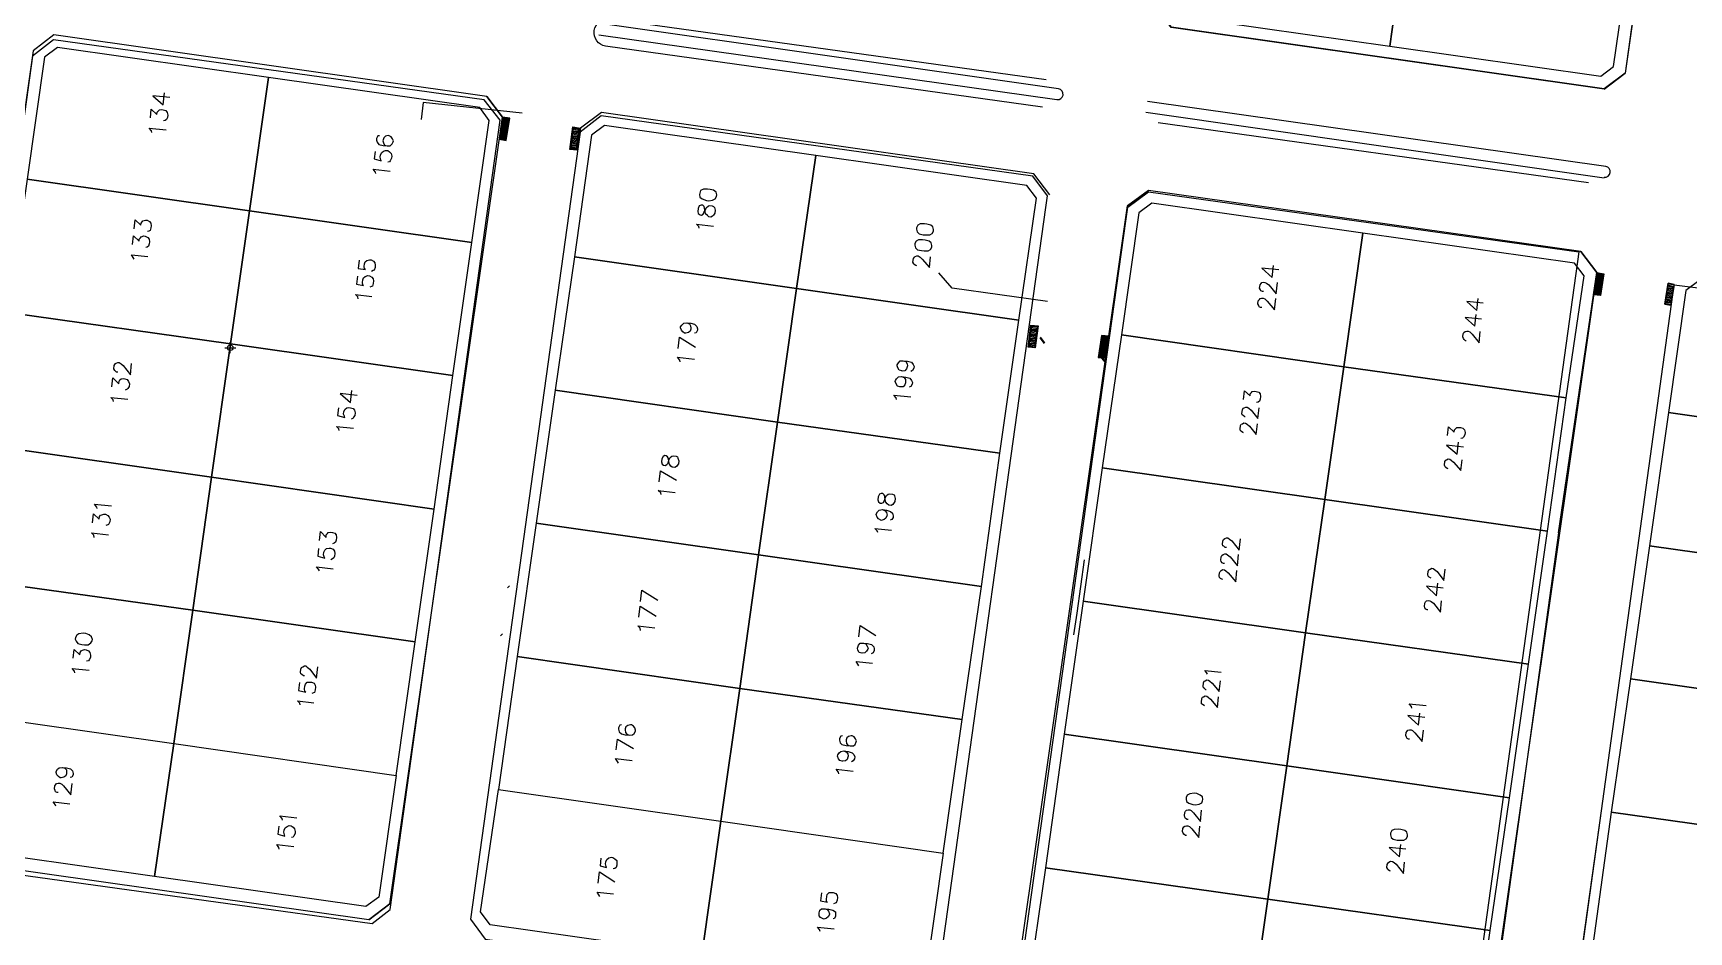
# Model space of a CAD drawing. Header units: metres. Extents: x 678 to 2349, y 417 to 1219.
# Drawn here: x 2003.9 to 2151.3, y 955.8 to 1035.8 of the extents above; entities that cross this region are included whole.
import ezdxf

# ---------------------------------------------------------------- set-up
doc = ezdxf.new("R2010")
doc.units = ezdxf.units.M
for name, color, linetype in [('BORDILLO', 1, 'Continuous'), ('puntos nov 7', 50, 'Continuous'), ('V-NODE', 1, 'Continuous')]:
    doc.layers.add(name, color=color, linetype=linetype)
doc.layers.add('PDF2_area escolar', color=7, linetype='Continuous', true_color=0x989898)
doc.layers.add('PDF_Geometry', color=7, linetype='Continuous', true_color=0x797979)

# ---------------------------------------------------------------- blocks, each defined once
blk = doc.blocks.new('*U270')
at = {"color": 0, "linetype": 'ByBlock', "lineweight": -2, "transparency": 16777216}
for p, q in [((-1, 0), (1, 0)), ((0, -1), (0, 1))]:
    blk.add_line(p, q, dxfattribs=at)
blk.add_circle((0, 0), 0.5, dxfattribs=at)
blk = doc.blocks.new('*U273', base_point=(882.736, 1016.336, 999.038))
at = {"layer": 'V-NODE', "color": 50, "lineweight": -2, "xscale": 0.5, "yscale": 0.5, "zscale": 0.5}
blk.add_blockref('*U270', (882.736, 1016.336, 999.038), dxfattribs=at)
blk = doc.blocks.new('base')
at = {"layer": 'PDF_Geometry', "lineweight": 25, "extrusion": (-0.000787417, 0.063364, 0.99799), "elevation": 0.03}
for points in [[(-314.36, -197.29), (-299.6, -195.68), (-292.74, -194.19), (-282.66, -192.11), (-274.48, -190.36), (-258.04, -185.15), (-248.03, -180.61), (-240.54, -177.71), (-228.64, -174.04), (-222.73, -172.71), (-217.38, -171.04), (-209.93, -169.25), (-202.16, -164.76), (-196.2, -160.28), (-195.07, -159.82), (-178.09, -157.46), (-154.3, -156.61), (-136.67, -154.61), (-124.44, -153.16), (-118.07, -151.47), (-100.79, -146.65), (-80.95, -140.97), (-73.38, -139.33), (-61.69, -135.82), (-40.5, -131.6), (-37.73, -130.87), (-17.66, -129.44), (1.31, -127.46), (21.09, -124.93), (41.01, -122.83), (47.38, -123.46), (63.59, -123.19), (81.4, -124.31), (85.64, -96.07), (88.7, -66.39), (92.81, -40.78), (97.16, -22.39), (100.6, -1.56), (102.48, 8.32), (109.69, 37.36), (117.53, 76.62), (126.22, 115.64), (131.51, 149.59), (134.68, 173.97), (136.92, 195.59), (139.96, 229.68), (141.56, 250.68), (142.61, 271.37), (143.25, 283.21), (147.07, 312.94), (152.58, 355.63), (153.55, 396.04), (150.87, 418.02), (151.78, 438.64), (150.96, 458.03), (151.78, 438.64), (150.87, 418.02), (153.55, 396.04), (152.58, 355.63), (147.07, 312.94), (143.25, 283.21), (142.61, 271.37), (141.56, 250.68), (139.96, 229.68), (136.92, 195.59), (134.68, 173.97), (131.51, 149.59), (126.22, 115.64), (117.53, 76.62), (109.69, 37.36), (102.48, 8.32), (100.6, -1.56), (97.16, -22.39), (92.81, -40.78), (88.7, -66.39), (85.64, -96.07), (81.4, -124.31), (63.59, -123.19), (47.38, -123.46), (41.01, -122.83), (21.09, -124.93), (1.31, -127.46), (-17.66, -129.44), (-37.73, -130.87), (-40.5, -131.6), (-61.69, -135.82), (-73.38, -139.33), (-80.95, -140.97), (-100.79, -146.65), (-118.07, -151.47), (-124.44, -153.16), (-136.67, -154.61), (-154.3, -156.61), (-178.09, -157.46), (-195.07, -159.82), (-196.2, -160.28), (-202.16, -164.76), (-209.93, -169.25), (-217.38, -171.04), (-222.73, -172.71), (-228.64, -174.04), (-240.54, -177.71), (-248.03, -180.61), (-258.04, -185.15), (-274.48, -190.36), (-282.66, -192.11), (-292.74, -194.19), (-299.6, -195.68), (-314.36, -197.29), (-312.18, -178.45), (-309.15, -157.9), (-306.88, -132.9), (-305.82, -118), (-298.64, -78.8), (-291.06, -45.08), (-282.25, -15.12), (-275.64, 10.47), (-270.32, 33.9), (-263.82, 63.16), (-258.15, 86.41), (-284.42, 123.89)], [(-11.71, 51.2), (-13.59, 49.8), (-24.49, -20.25), (-23.1, -22.13), (15.37, -28.11), (17.21, -26.71), (28.1, 43.34), (26.71, 45.23)], [(15.37, -28.11), (17.21, -26.71)], [(-122.58, -21.55), (-124.47, -22.95)], [(5.11, -22.38), (6.62, -22.56), (5.7, -21.75), (5.57, -22.8)], [(-23.1, -22.13), (-24.49, -20.25), (-24.16, -18.29), (-24.8, -18.17), (-25.13, -20.17), (-24.49, -20.25)], [(6.86, -20.6), (6.77, -21.37), (6.27, -20.89), (6.25, -21.08), (6.14, -21.2), (6.03, -21.28), (5.85, -21.31), (5.71, -21.29), (5.49, -21.22), (5.37, -21.06), (5.3, -20.82), (5.33, -20.6), (5.44, -20.42), (5.55, -20.34), (5.69, -20.31)], [(-26.25, -20.59), (-17.43, -21.66), (-17.25, -20.15)], [(-73.11, -12.72), (-71.71, -14.61), (-33.3, -20.58), (-31.41, -19.18), (-31.08, -17.23), (-30.44, -17.31), (-30.73, -19.31), (-31.41, -19.18)], [(-81.77, -19.98), (-122.47, -13.64)], [(6.74, -19.28), (6.77, -19.42), (6.97, -19.68), (5.46, -19.5)], [(-24.53, -20.2), (-24.21, -18.34), (-24.76, -18.22), (-25.08, -20.13), (-24.45, -19.88)], [(-24.3, -18.7), (-24.89, -18.95)], [(-24.32, -18.79), (-24.9, -19.04)], [(-24.32, -18.83), (-24.91, -19.09)], [(-24.33, -18.92), (-24.92, -19.18)], [(-24.35, -19.06), (-24.94, -19.31)], [(-24.34, -19.02), (-24.92, -19.22)], [(-24.36, -19.15), (-24.95, -19.41)], [(-24.38, -19.29), (-24.96, -19.54)], [(-24.36, -19.2), (-24.95, -19.45)], [(-24.39, -19.38), (-24.97, -19.63)], [(-24.39, -19.43), (-24.98, -19.68)], [(-24.4, -19.52), (-24.99, -19.77)], [(-24.42, -19.66), (-25.05, -19.9)], [(-24.41, -19.61), (-25.04, -19.81)], [(-24.43, -19.75), (-25.06, -19.99)], [(-24.44, -19.79), (-25.07, -20.04)], [(-24.46, -19.98), (-24.94, -20.15)], [(-24.51, -20.02), (-24.81, -20.17)], [(-24.53, -20.15), (-24.58, -20.19)], [(-24.52, -20.11), (-24.71, -20.18)], [(-31.31, -19.15), (-31.04, -17.28), (-30.49, -17.35), (-30.77, -19.22)], [(-31.27, -18.78), (-30.72, -18.85)], [(-31.28, -18.87), (-30.73, -18.94)], [(-31.29, -18.97), (-30.75, -19.08)], [(-31.3, -19.06), (-30.76, -19.17)], [(-13.51, -18.74), (-13.36, -18.72), (-13.24, -18.5), (-13.23, -18.36), (-13.3, -18.17), (-13.46, -17.96), (-13.82, -17.87), (-14.18, -17.83), (-14.46, -17.84), (-14.62, -18.01), (-14.74, -18.18), (-14.75, -18.27), (-14.68, -18.46), (-14.56, -18.62), (-14.39, -18.73), (-14.29, -18.74), (-14.05, -18.68), (-13.9, -18.56), (-13.83, -18.38), (-13.82, -18.29), (-13.85, -18.1), (-13.96, -17.9), (-14.18, -17.83)], [(-24.21, -18.34), (-24.85, -18.58)], [(-24.23, -18.47), (-24.86, -18.72)], [(-24.23, -18.43), (-24.86, -18.67)], [(-24.24, -18.56), (-24.87, -18.81)], [(-24.25, -18.66), (-24.88, -18.86)], [(-24.31, -18.32), (-24.84, -18.49)], [(-24.44, -18.31), (-24.79, -18.45)], [(-24.58, -18.29), (-24.77, -18.36)], [(-24.72, -18.27), (-24.77, -18.31)], [(-31.05, -17.33), (-30.51, -17.44)], [(-31.06, -17.42), (-30.52, -17.53)], [(-31.08, -17.55), (-30.53, -17.62)], [(-31.09, -17.65), (-30.54, -17.71)], [(-31.1, -17.74), (-30.56, -17.85)], [(-31.16, -17.82), (-30.57, -17.94)], [(-31.17, -17.96), (-30.62, -18.03)], [(-31.18, -18.05), (-30.63, -18.12)], [(-31.19, -18.14), (-30.65, -18.26)], [(-31.2, -18.23), (-30.66, -18.35)], [(-31.22, -18.37), (-30.67, -18.44)], [(-31.23, -18.46), (-30.68, -18.53)], [(-31.24, -18.55), (-30.7, -18.67)], [(-31.25, -18.65), (-30.71, -18.76)], [(-13.11, -17.35), (-13.02, -16.67), (-13.65, -16.5), (-13.62, -16.6), (-13.55, -16.84), (-13.58, -17.02), (-13.7, -17.24), (-13.85, -17.36), (-14.04, -17.43), (-14.23, -17.41), (-14.4, -17.29), (-14.52, -17.14), (-14.58, -16.9), (-14.56, -16.72), (-14.44, -16.5), (-14.38, -16.41), (-14.24, -16.38)], [(-13.14, -15.36), (-13.11, -15.5), (-12.91, -15.76), (-14.42, -15.57)], [(-120.33, -7.08), (-121.73, -5.2), (-110.82, 64.9), (-108.94, 66.25), (-70.52, 60.32), (-69.13, 58.44), (-80.03, -11.66), (-81.91, -13.01)], [(-121.73, -5.2), (-122.36, -5.07), (-122.03, -3.12), (-121.39, -3.2), (-121.73, -5.2), (-120.33, -7.08), (-81.91, -13.01), (-80.03, -11.66)], [(8.42, -10.72), (8.33, -11.5), (7.83, -11.02), (7.81, -11.2), (7.7, -11.33), (7.64, -11.42), (7.4, -11.48), (7.26, -11.46), (7.05, -11.34), (6.93, -11.19), (6.91, -10.96), (6.93, -10.77), (7, -10.55), (7.11, -10.47), (7.25, -10.44)], [(-41.87, -10.13), (-41.84, -10.28), (-41.63, -10.49), (-43.14, -10.3)], [(8.59, -9.3), (8.5, -10.08), (8, -9.6), (7.98, -9.79), (7.87, -9.91), (7.81, -10), (7.57, -10.06), (7.44, -10.05), (7.22, -9.93), (7.1, -9.77), (7.08, -9.54), (7.1, -9.36), (7.17, -9.13), (7.28, -9.05), (7.42, -9.02)], [(8.47, -7.99), (8.55, -8.14), (8.7, -8.39), (7.24, -8.21)], [(-11.57, -7.66), (-11.48, -6.93), (-12.11, -6.81), (-12.03, -6.87), (-12.01, -7.1), (-12.04, -7.33), (-12.11, -7.51), (-12.26, -7.63), (-12.5, -7.69), (-12.64, -7.67), (-12.85, -7.55), (-12.97, -7.4), (-13, -7.21), (-12.97, -6.98), (-12.9, -6.76), (-12.8, -6.73), (-12.65, -6.65)], [(-61.19, -6.55), (-61.1, -6.56), (-60.97, -6.67), (-60.93, -6.72), (-60.86, -6.87), (-60.9, -7.19), (-61, -7.32), (-61.06, -7.36), (-61.2, -7.43), (-61.34, -7.42), (-61.51, -7.3), (-61.68, -7.14), (-62.33, -6.37), (-62.44, -7.33)], [(-11.4, -6.25), (-11.31, -5.51), (-11.94, -5.39), (-11.86, -5.45), (-11.84, -5.68), (-11.87, -5.91), (-11.93, -6.09), (-12.09, -6.21), (-12.33, -6.27), (-12.47, -6.26), (-12.68, -6.14), (-12.8, -5.98), (-12.83, -5.8), (-12.8, -5.57), (-12.73, -5.34), (-12.63, -5.31), (-12.48, -5.23)], [(-72.8, -3.21), (-64.33, -4.51), (-63.15, -5.9)], [(-93.42, -5.78), (-91.91, -5.96), (-92.83, -5.11), (-92.95, -6.16)], [(-121.76, -5.1), (-121.44, -3.24), (-121.99, -3.17), (-122.31, -5.03), (-121.68, -4.78)], [(-121.61, -4.19), (-122.19, -4.44)], [(-121.62, -4.28), (-122.2, -4.54)], [(-121.62, -4.33), (-122.21, -4.58)], [(-121.63, -4.42), (-122.27, -4.67)], [(-121.65, -4.56), (-122.28, -4.8)], [(-121.64, -4.51), (-122.27, -4.71)], [(-121.66, -4.65), (-122.29, -4.9)], [(-121.67, -4.69), (-122.3, -4.94)], [(-121.73, -4.87), (-122.22, -5.04)], [(-121.74, -4.92), (-122.08, -5.06)], [(-121.76, -5.05), (-121.81, -5.09)], [(-121.75, -5.01), (-121.94, -5.08)], [(-11.43, -4.2), (-11.41, -4.39), (-11.2, -4.6), (-12.66, -4.42)], [(-92.03, -3.86), (-91.94, -3.87), (-91.8, -3.93), (-91.77, -4.03), (-91.69, -4.18), (-91.73, -4.45), (-91.84, -4.58), (-91.89, -4.66), (-92.03, -4.69), (-92.17, -4.68), (-92.3, -4.61), (-92.52, -4.45), (-93.16, -3.63), (-93.28, -4.64)], [(-121.44, -3.24), (-122.08, -3.48)], [(-121.45, -3.33), (-122.09, -3.58)], [(-121.46, -3.37), (-122.09, -3.62)], [(-121.52, -3.46), (-122.1, -3.71)], [(-121.53, -3.55), (-122.12, -3.8)], [(-121.53, -3.6), (-122.12, -3.85)], [(-121.54, -3.69), (-122.13, -3.94)], [(-121.56, -3.82), (-122.15, -4.08)], [(-121.56, -3.78), (-122.14, -3.99)], [(-121.57, -3.92), (-122.16, -4.17)], [(-121.58, -3.96), (-122.16, -4.22)], [(-121.59, -4.05), (-122.18, -4.31)], [(-121.58, -3.22), (-122.07, -3.39)], [(-121.6, -4.14), (-122.18, -4.35)], [(-121.72, -3.2), (-122.06, -3.35)], [(-121.81, -3.19), (-122, -3.26)], [(-121.95, -3.18), (-122, -3.22)], [(-128.59, -4.04), (-128.27, -2.18), (-127.73, -2.29), (-128.05, -4.16)], [(-128.4, -2.86), (-127.85, -2.93)], [(-128.41, -2.95), (-127.87, -3.06)], [(-128.42, -3.04), (-127.88, -3.16)], [(-128.44, -3.18), (-127.89, -3.25)], [(-128.45, -3.27), (-127.9, -3.34)], [(-128.46, -3.36), (-127.92, -3.48)], [(-128.47, -3.46), (-127.93, -3.57)], [(-128.5, -3.68), (-127.95, -3.75)], [(-128.49, -3.59), (-127.94, -3.66)], [(-128.51, -3.78), (-127.97, -3.89)], [(-128.52, -3.87), (-127.98, -3.98)], [(-128.58, -4), (-127.99, -4.07)], [(-91.86, -2.44), (-91.76, -2.45), (-91.63, -2.51), (-91.6, -2.61), (-91.52, -2.76), (-91.56, -3.03), (-91.66, -3.16), (-91.72, -3.25), (-91.86, -3.28), (-92, -3.26), (-92.13, -3.2), (-92.34, -2.99), (-92.99, -2.21), (-93.11, -3.22)], [(-111.41, -1.15), (-109.95, -1.33), (-110.82, -0.53), (-110.95, -1.58)], [(-111.58, -2.57), (-110.12, -2.75), (-110.99, -1.94), (-111.12, -3)], [(-128.28, -2.23), (-127.73, -2.34)], [(-128.29, -2.36), (-127.75, -2.43)], [(-128.31, -2.46), (-127.76, -2.52)], [(-128.32, -2.55), (-127.77, -2.66)], [(-128.37, -2.63), (-127.78, -2.75)], [(-128.39, -2.77), (-127.84, -2.84)], [(-40.67, -1.7), (-40.89, -1.63), (-41, -1.43), (-41.03, -1.24), (-41.02, -1.15), (-40.95, -0.97), (-40.8, -0.85), (-40.56, -0.79), (-40.46, -0.8), (-40.29, -0.91), (-40.17, -1.06), (-40.1, -1.26), (-40.11, -1.35), (-40.23, -1.52), (-40.39, -1.69), (-40.67, -1.7), (-41.03, -1.66), (-41.35, -1.57), (-41.55, -1.36), (-41.62, -1.17), (-41.61, -1.03), (-41.49, -0.81), (-41.34, -0.78)], [(-71.06, 0.8), (-71.33, -1.07), (-71.88, -1), (-71.61, 0.87)], [(-71.28, -0.61), (-71.83, -0.54)], [(-71.29, -0.7), (-71.84, -0.63)], [(-71.3, -0.79), (-71.85, -0.73)], [(-71.32, -0.93), (-71.86, -0.82)], [(-71.33, -1.02), (-71.88, -0.95)], [(-110.02, 0.77), (-109.97, 0.76), (-109.85, 0.65), (-109.77, 0.55), (-109.74, 0.41), (-109.77, 0.13), (-109.83, 0), (-109.93, -0.08), (-110.08, -0.11), (-110.21, -0.09), (-110.35, -0.03), (-110.55, 0.18), (-111.16, 0.95), (-111.28, -0.06)], [(-39.88, 0.57), (-40, -0.43), (-41.42, 0.48)], [(-71.07, 0.71), (-71.62, 0.82)], [(-71.08, 0.62), (-71.63, 0.69)], [(-71.1, 0.53), (-71.64, 0.59)], [(-71.11, 0.44), (-71.65, 0.5)], [(-71.12, 0.3), (-71.67, 0.41)], [(-71.13, 0.21), (-71.68, 0.27)], [(-71.14, 0.12), (-71.69, 0.18)], [(-71.16, 0.03), (-71.7, 0.09)], [(-71.17, -0.11), (-71.72, 0)], [(-71.18, -0.2), (-71.73, -0.14)], [(-71.19, -0.29), (-71.79, -0.22)], [(-71.25, -0.38), (-71.8, -0.31)], [(-71.27, -0.52), (-71.81, -0.41)], [(-77.8, 1.85), (-77.84, 1.85), (-78.16, -0.01), (-77.61, -0.08), (-77.3, 1.79)], [(-77.41, 1.2), (-78, 0.94)], [(-77.42, 1.15), (-78.01, 0.9)], [(-77.43, 1.06), (-78.02, 0.81)], [(-77.45, 0.92), (-78.03, 0.67)], [(-77.44, 0.97), (-78.02, 0.76)], [(-77.46, 0.83), (-78.04, 0.58)], [(-77.46, 0.79), (-78.05, 0.53)], [(-77.47, 0.69), (-78.11, 0.45)], [(-77.49, 0.56), (-78.12, 0.31)], [(-77.49, 0.6), (-78.11, 0.4)], [(-77.5, 0.47), (-78.13, 0.22)], [(-77.51, 0.42), (-78.14, 0.17)], [(-77.52, 0.33), (-78.15, 0.08)], [(-77.58, 0.24), (-78.16, 0.03)], [(-77.58, 0.2), (-78.07, -0.02)], [(-77.6, 0.06), (-77.84, -0.05)], [(-77.59, 0.11), (-77.93, -0.04)], [(-77.61, -0.03), (-77.71, -0.07)], [(10.05, 2.07), (10.15, 2.06), (10.27, 1.95), (10.31, 1.9), (10.39, 1.75), (10.35, 1.47), (10.24, 1.3), (10.19, 1.26), (10.04, 1.19), (9.9, 1.2), (9.73, 1.32), (9.57, 1.48), (8.92, 2.3), (8.8, 1.29)], [(-40.02, 1.75), (-39.99, 1.6), (-39.79, 1.35), (-41.3, 1.53)], [(-59.89, 1.91), (-60.11, 1.99), (-60.23, 2.19), (-60.25, 2.38), (-60.24, 2.47), (-60.17, 2.64), (-60.02, 2.81), (-59.78, 2.83), (-59.74, 2.82), (-59.51, 2.75), (-59.4, 2.55), (-59.33, 2.36), (-59.34, 2.27), (-59.45, 2.09), (-59.61, 1.93), (-59.89, 1.91), (-60.26, 1.96), (-60.62, 2.05), (-60.78, 2.25), (-60.85, 2.45), (-60.83, 2.58), (-60.71, 2.8), (-60.56, 2.88)], [(-77.31, 1.69), (-77.93, 1.49)], [(-77.31, 1.65), (-77.95, 1.4)], [(-77.34, 1.79), (-77.93, 1.54)], [(-77.37, 1.56), (-77.96, 1.31)], [(-77.38, 1.52), (-77.96, 1.26)], [(-77.39, 1.43), (-77.97, 1.17)], [(-77.4, 1.29), (-77.99, 1.03)], [(-77.4, 1.33), (-77.98, 1.13)], [(-77.43, 1.8), (-77.92, 1.63)], [(-77.57, 1.82), (-77.91, 1.67)], [(-77.71, 1.84), (-77.9, 1.77)], [(10.58, 3.35), (10.49, 2.57), (9.95, 3.1), (9.92, 2.87), (9.86, 2.74), (9.75, 2.66), (9.57, 2.64), (9.43, 2.65), (9.21, 2.73), (9.09, 2.92), (9.02, 3.12), (9.05, 3.35), (9.16, 3.52), (9.22, 3.6), (9.41, 3.67)], [(-59.72, 3.33), (-59.94, 3.41), (-60.06, 3.6), (-60.08, 3.79), (-60.07, 3.88), (-60, 4.06), (-59.85, 4.23), (-59.61, 4.25), (-59.57, 4.24), (-59.34, 4.17), (-59.23, 3.97), (-59.16, 3.77), (-59.17, 3.68), (-59.28, 3.51), (-59.44, 3.34), (-59.72, 3.33), (-60.09, 3.38), (-60.45, 3.47), (-60.61, 3.67), (-60.68, 3.86), (-60.66, 4), (-60.54, 4.22), (-60.39, 4.29)], [(-11.23, 4.4), (-9.72, 4.22), (-10.64, 5.02), (-10.77, 3.97)], [(-59.24, 5.36), (-59.22, 5.22), (-59.01, 4.96), (-60.52, 5.14)], [(-90.13, 5.74), (-90.22, 4.97), (-90.72, 5.44), (-90.74, 5.26), (-90.85, 5.13), (-90.91, 5.05), (-91.14, 5.03), (-91.28, 5.05), (-91.5, 5.12), (-91.62, 5.27), (-91.64, 5.51), (-91.61, 5.74), (-91.55, 5.91), (-91.44, 5.99), (-91.3, 6.02)], [(10.46, 4.66), (10.49, 4.52), (10.69, 4.31), (9.19, 4.49)], [(-9.57, 5.5), (-9.48, 6.18), (-10.11, 6.35), (-10.08, 6.25), (-10.01, 6.06), (-10.03, 5.83), (-10.15, 5.61), (-10.31, 5.49), (-10.5, 5.47), (-10.63, 5.49), (-10.86, 5.56), (-10.98, 5.71), (-11.04, 5.95), (-11.01, 6.18), (-10.9, 6.35), (-10.84, 6.44), (-10.69, 6.51)], [(-90.27, 7.29), (-90.22, 7.28), (-90.09, 7.18), (-90.01, 7.12), (-89.98, 6.98), (-90.02, 6.66), (-90.08, 6.53), (-90.18, 6.49), (-90.33, 6.42), (-90.46, 6.43), (-90.59, 6.54), (-90.8, 6.71), (-91.4, 7.47), (-91.52, 6.51)], [(-9.6, 7.5), (-9.57, 7.35), (-9.37, 7.14), (-10.88, 7.32)], [(-90.1, 8.71), (-90.05, 8.7), (-89.92, 8.59), (-89.84, 8.54), (-89.81, 8.39), (-89.85, 8.07), (-89.91, 7.94), (-90.01, 7.91), (-90.15, 7.83), (-90.29, 7.85), (-90.42, 7.96), (-90.63, 8.12), (-91.23, 8.89), (-91.35, 7.93)], [(-108.26, 9.18), (-108.36, 8.4), (-108.86, 8.88), (-108.88, 8.7), (-108.99, 8.57), (-109.09, 8.49), (-109.28, 8.47), (-109.41, 8.48), (-109.64, 8.56), (-109.76, 8.71), (-109.82, 8.95), (-109.8, 9.13), (-109.68, 9.35), (-109.58, 9.43), (-109.43, 9.46)], [(-109.67, 10.23), (-108.16, 10.05), (-109.08, 10.86), (-109.21, 9.8)], [(-108.28, 12.15), (-108.18, 12.14), (-108.06, 12.03), (-108.02, 11.98), (-107.94, 11.83), (-107.98, 11.51), (-108.09, 11.38), (-108.14, 11.34), (-108.29, 11.27), (-108.43, 11.29), (-108.55, 11.39), (-108.76, 11.56), (-109.41, 12.33), (-109.53, 11.37)], [(-38.03, 12.45), (-38.15, 11.45), (-39.58, 12.31)], [(-38.18, 13.58), (-38.15, 13.44), (-37.94, 13.23), (-39.45, 13.41)], [(12.03, 14.21), (12.06, 14.07), (12.26, 13.81), (10.75, 13.99)], [(-57.88, 15.17), (-58.1, 15.29), (-58.22, 15.44), (-58.28, 15.68), (-58.27, 15.72), (-58.16, 15.94), (-58, 16.06), (-57.76, 16.13), (-57.72, 16.12), (-57.5, 16), (-57.38, 15.85), (-57.31, 15.61), (-57.32, 15.56), (-57.44, 15.35), (-57.59, 15.22), (-57.88, 15.17), (-58.24, 15.21), (-58.6, 15.35), (-58.76, 15.5), (-58.83, 15.74), (-58.81, 15.88), (-58.7, 16.05), (-58.55, 16.13)], [(12.46, 15.46), (12.36, 14.68), (11.86, 15.16), (11.84, 14.93), (11.73, 14.8), (11.63, 14.77), (11.44, 14.7), (11.3, 14.71), (11.08, 14.83), (10.96, 14.99), (10.89, 15.18), (10.92, 15.41), (11.04, 15.63), (11.09, 15.67), (11.28, 15.74)], [(-57.45, 17.2), (-57.37, 17.05), (-57.17, 16.84), (-58.67, 17.02)], [(12.34, 16.77), (12.36, 16.58), (12.57, 16.37), (11.06, 16.55)], [(-7.73, 17.29), (-7.82, 16.51), (-8.31, 17.03), (-8.34, 16.8), (-8.45, 16.68), (-8.51, 16.59), (-8.74, 16.57), (-8.88, 16.59), (-9.1, 16.66), (-9.22, 16.82), (-9.24, 17.05), (-9.21, 17.28), (-9.14, 17.46), (-9.04, 17.54), (-8.89, 17.61)], [(-88.45, 18.94), (-88.35, 18.93), (-88.23, 18.82), (-88.14, 18.77), (-88.11, 18.62), (-88.15, 18.35), (-88.21, 18.22), (-88.31, 18.14), (-88.46, 18.06), (-88.6, 18.08), (-88.72, 18.19), (-88.93, 18.35), (-89.58, 19.17), (-89.7, 18.17)], [(-7.64, 18.02), (-7.56, 18.7), (-8.19, 18.87), (-8.11, 18.77), (-8.08, 18.58), (-8.11, 18.35), (-8.18, 18.17), (-8.34, 18.01), (-8.57, 17.99), (-8.71, 18.01), (-8.93, 18.08), (-9.05, 18.28), (-9.07, 18.47), (-9.04, 18.7), (-8.97, 18.87), (-8.87, 18.95), (-8.72, 19.03)], [(-75.77, 19.87), (-75.06, 24.61), (-74.73, 26.56)], [(-88.27, 20.36), (-88.18, 20.35), (-88.05, 20.29), (-87.97, 20.18), (-87.94, 20.04), (-87.98, 19.77), (-88.04, 19.63), (-88.14, 19.55), (-88.29, 19.48), (-88.42, 19.5), (-88.55, 19.6), (-88.76, 19.77), (-89.41, 20.59), (-89.53, 19.58)], [(-7.68, 20.02), (-7.6, 19.87), (-7.44, 19.66), (-8.9, 19.84)], [(-88.1, 21.78), (-88.01, 21.76), (-87.88, 21.7), (-87.8, 21.6), (-87.77, 21.46), (-87.8, 21.18), (-87.87, 21.05), (-87.97, 20.97), (-88.12, 20.9), (-88.25, 20.91), (-88.38, 21.02), (-88.59, 21.19), (-89.24, 22), (-89.36, 21)], [(-106.64, 21.88), (-106.59, 21.87), (-106.46, 21.81), (-106.38, 21.71), (-106.35, 21.56), (-106.39, 21.29), (-106.45, 21.16), (-106.55, 21.08), (-106.7, 21), (-106.84, 21.02), (-106.96, 21.13), (-107.17, 21.29), (-107.77, 22.1), (-107.89, 21.1)], [(-36.24, 23.09), (-36.36, 22.08), (-37.78, 22.99)], [(-107.69, 22.79), (-106.23, 22.61), (-107.1, 23.46), (-107.23, 22.36)], [(-36.07, 24.5), (-36.19, 23.5), (-37.61, 24.41)], [(-106.3, 24.71), (-106.25, 24.7), (-106.12, 24.64), (-106.04, 24.54), (-106.01, 24.4), (-106.04, 24.12), (-106.11, 23.99), (-106.21, 23.91), (-106.35, 23.88), (-106.49, 23.9), (-106.62, 23.96), (-106.83, 24.12), (-107.43, 24.94), (-107.55, 23.93)], [(-36.21, 25.68), (-36.18, 25.49), (-35.98, 25.28), (-37.49, 25.46)], [(-55.63, 26.49), (-55.75, 25.48), (-57.13, 26.39)], [(-56.03, 27.05), (-56.25, 27.12), (-56.37, 27.32), (-56.44, 27.51), (-56.43, 27.6), (-56.31, 27.78), (-56.15, 27.94), (-55.92, 27.96), (-55.87, 27.95), (-55.65, 27.88), (-55.54, 27.68), (-55.51, 27.49), (-55.52, 27.4), (-55.59, 27.23), (-55.75, 27.06), (-56.03, 27.05), (-56.4, 27.09), (-56.76, 27.18), (-56.96, 27.39), (-56.99, 27.58), (-56.97, 27.72), (-56.9, 27.94), (-56.7, 28.01)], [(14.33, 27.52), (14.23, 26.74), (13.73, 27.22), (13.71, 27.04), (13.6, 26.87), (13.5, 26.83), (13.31, 26.76), (13.17, 26.78), (12.95, 26.9), (12.83, 27.05), (12.77, 27.29), (12.79, 27.47), (12.91, 27.69), (12.97, 27.78), (13.15, 27.8)], [(-55.6, 29.08), (-55.52, 28.93), (-55.37, 28.68), (-56.83, 28.86)], [(14.21, 28.83), (14.24, 28.69), (14.44, 28.43), (12.93, 28.62)], [(-6.23, 29.35), (-6.14, 29.34), (-6.01, 29.23), (-5.92, 29.17), (-5.9, 29.03), (-5.93, 28.75), (-5.99, 28.62), (-6.09, 28.54), (-6.24, 28.47), (-6.38, 28.48), (-6.5, 28.59), (-6.72, 28.76), (-7.31, 29.57), (-7.44, 28.56)], [(-86.62, 30.22), (-86.55, 30.07), (-86.39, 29.87), (-87.85, 30.05)], [(-5.79, 29.94), (-5.7, 30.67), (-6.33, 30.8), (-6.25, 30.74), (-6.23, 30.51), (-6.26, 30.28), (-6.32, 30.1), (-6.48, 29.93), (-6.72, 29.92), (-6.85, 29.93), (-7.08, 30.01), (-7.19, 30.2), (-7.21, 30.39), (-7.19, 30.62), (-7.11, 30.84), (-7.02, 30.88), (-6.87, 30.95)], [(-86.5, 31.6), (-86.46, 31.59), (-86.33, 31.49), (-86.25, 31.43), (-86.22, 31.29), (-86.25, 30.97), (-86.32, 30.83), (-86.41, 30.8), (-86.56, 30.72), (-86.7, 30.74), (-86.83, 30.85), (-87.04, 31.01), (-87.64, 31.78), (-87.76, 30.82)], [(-5.82, 31.94), (-5.79, 31.8), (-5.59, 31.59), (-7.05, 31.76)], [(-86.33, 33.02), (-86.29, 33.01), (-86.16, 32.9), (-86.07, 32.85), (-86.05, 32.7), (-86.08, 32.38), (-86.15, 32.25), (-86.24, 32.22), (-86.39, 32.14), (-86.53, 32.16), (-86.65, 32.27), (-86.87, 32.43), (-87.47, 33.2), (-87.59, 32.24)], [(-104.78, 33.48), (-104.75, 33.33), (-104.55, 33.08), (-106.06, 33.26)], [(-34.41, 34.09), (-34.26, 34.12), (-34.15, 34.33), (-34.13, 34.47), (-34.19, 34.71), (-34.4, 34.87), (-34.72, 34.96), (-35.08, 35), (-35.36, 34.99), (-35.52, 34.87), (-35.64, 34.65), (-35.65, 34.56), (-35.58, 34.37), (-35.46, 34.21), (-35.29, 34.1), (-35.2, 34.09), (-34.96, 34.15), (-34.8, 34.27), (-34.73, 34.45), (-34.72, 34.54), (-34.74, 34.78), (-34.86, 34.93), (-35.08, 35)], [(-105.93, 34.31), (-104.42, 34.13), (-105.34, 34.98), (-105.47, 33.93)], [(-33.91, 36.3), (-34.02, 35.34), (-35.45, 36.21)], [(-54.06, 35.3), (-53.92, 35.32), (-53.8, 35.54), (-53.78, 35.68), (-53.85, 35.92), (-54.01, 36.08), (-54.37, 36.17), (-54.74, 36.21), (-55.02, 36.2), (-55.17, 36.08), (-55.29, 35.86), (-55.3, 35.77), (-55.23, 35.58), (-55.11, 35.42), (-54.94, 35.31), (-54.85, 35.3), (-54.61, 35.36), (-54.46, 35.48), (-54.39, 35.66), (-54.38, 35.75), (-54.4, 35.98), (-54.52, 36.14), (-54.74, 36.21)], [(-104.54, 36.23), (-104.45, 36.22), (-104.32, 36.16), (-104.28, 36.06), (-104.21, 35.91), (-104.24, 35.64), (-104.35, 35.51), (-104.4, 35.42), (-104.55, 35.4), (-104.68, 35.41), (-104.82, 35.47), (-105.02, 35.68), (-105.67, 36.46), (-105.79, 35.45)], [(-34.09, 37.48), (-34.02, 37.33), (-33.82, 37.08), (-35.32, 37.26)], [(-54.18, 36.65), (-54.39, 36.77), (-54.51, 36.93), (-54.54, 37.11), (-54.53, 37.21), (-54.45, 37.43), (-54.3, 37.55), (-54.07, 37.57), (-54.02, 37.56), (-53.8, 37.49), (-53.68, 37.34), (-53.61, 37.1), (-53.62, 37), (-53.74, 36.83), (-53.89, 36.71), (-54.18, 36.65), (-54.54, 36.7), (-54.9, 36.83), (-55.06, 36.99), (-55.13, 37.19), (-55.11, 37.37), (-55, 37.54), (-54.85, 37.62)], [(15.41, 37.27), (15.18, 37.34), (15.06, 37.49), (15.05, 37.73), (15.06, 37.82), (15.12, 38), (15.28, 38.12), (15.52, 38.18), (15.61, 38.17), (15.78, 38.06), (15.9, 37.9), (15.97, 37.71), (15.96, 37.62), (15.84, 37.4), (15.69, 37.28), (15.41, 37.27), (15.04, 37.31), (14.68, 37.4), (14.52, 37.56), (14.45, 37.8), (14.47, 37.94), (14.59, 38.15), (14.73, 38.18)], [(-53.7, 38.68), (-53.67, 38.54), (-53.47, 38.28), (-54.98, 38.47)], [(15.81, 39.49), (15.91, 39.48), (16.04, 39.42), (16.07, 39.32), (16.15, 39.17), (16.11, 38.9), (16.01, 38.77), (15.95, 38.68), (15.81, 38.66), (15.67, 38.67), (15.49, 38.74), (15.33, 38.9), (14.68, 39.72), (14.56, 38.71)], [(16.05, 40.71), (16.08, 40.57), (16.28, 40.31), (14.78, 40.5)], [(-84.74, 43.16), (-84.65, 43.15), (-84.52, 43.05), (-84.44, 42.94), (-84.41, 42.8), (-84.44, 42.53), (-84.51, 42.39), (-84.61, 42.31), (-84.75, 42.28), (-84.89, 42.3), (-85.02, 42.36), (-85.23, 42.57), (-85.83, 43.34), (-85.95, 42.34)], [(-3.78, 42.73), (-3.69, 43.46), (-4.32, 43.63), (-4.29, 43.53), (-4.22, 43.29), (-4.25, 43.11), (-4.36, 42.89), (-4.52, 42.77), (-4.71, 42.7), (-4.89, 42.73), (-5.07, 42.84), (-5.19, 42.99), (-5.25, 43.23), (-5.23, 43.42), (-5.11, 43.63), (-5.05, 43.72), (-4.91, 43.75)], [(-4.12, 42.22), (-4.09, 42.07), (-3.89, 41.82), (-5.4, 42)], [(-84.57, 44.58), (-84.48, 44.57), (-84.35, 44.46), (-84.27, 44.36), (-84.24, 44.22), (-84.27, 43.94), (-84.34, 43.81), (-84.44, 43.73), (-84.58, 43.7), (-84.72, 43.72), (-84.85, 43.78), (-85.06, 43.99), (-85.66, 44.76), (-85.78, 43.75)], [(-13.59, 49.8), (-11.71, 51.2), (26.71, 45.23), (28.1, 43.34)], [(-3.81, 44.78), (-3.78, 44.63), (-3.58, 44.38), (-5.09, 44.56)], [(-32.42, 45.95), (-32.34, 46.64), (-32.92, 46.8), (-32.89, 46.7), (-32.82, 46.46), (-32.85, 46.28), (-32.96, 46.06), (-33.12, 45.94), (-33.36, 45.88), (-33.49, 45.89), (-33.67, 46.01), (-33.83, 46.17), (-33.85, 46.4), (-33.83, 46.58), (-33.76, 46.81), (-33.65, 46.89), (-33.51, 46.92)], [(-104.1, 46.05), (-102.59, 45.87), (-103.51, 46.72), (-103.64, 45.63)], [(-32.15, 48.19), (-32.27, 47.18), (-33.65, 48.09)], [(-102.71, 47.97), (-102.62, 47.96), (-102.49, 47.85), (-102.45, 47.8), (-102.38, 47.65), (-102.41, 47.38), (-102.52, 47.21), (-102.57, 47.17), (-102.72, 47.09), (-102.9, 47.12), (-103.03, 47.22), (-103.2, 47.38), (-103.84, 48.2), (-103.96, 47.2)], [(-32.29, 49.37), (-32.21, 49.22), (-32.06, 48.97), (-33.52, 49.14)], [(-52.01, 49.28), (-51.92, 50.01), (-52.55, 50.14), (-52.47, 50.08), (-52.45, 49.85), (-52.48, 49.62), (-52.54, 49.44), (-52.7, 49.27), (-52.94, 49.26), (-53.07, 49.27), (-53.3, 49.35), (-53.41, 49.55), (-53.44, 49.73), (-53.41, 49.96), (-53.33, 50.19), (-53.24, 50.22), (-53.09, 50.29)], [(-52.34, 50.72), (-52.52, 50.78), (-52.64, 50.94), (-52.7, 51.18), (-52.7, 51.22), (-52.58, 51.44), (-52.43, 51.56), (-52.23, 51.63), (-52.14, 51.62), (-51.92, 51.5), (-51.8, 51.35), (-51.79, 51.11), (-51.79, 51.07), (-51.86, 50.84), (-52.02, 50.72), (-52.34, 50.72), (-52.66, 50.75), (-53.02, 50.84), (-53.24, 51.01), (-53.25, 51.24), (-53.24, 51.38), (-53.16, 51.6), (-53.02, 51.63)], [(-51.87, 52.74), (-51.8, 52.55), (-51.64, 52.35), (-53.1, 52.52)]]:
    blk.add_lwpolyline(points, dxfattribs=at)
for points in [[(-138.58, -126.19), (-140.24, -124.64), (-124.47, -22.95), (-122.58, -21.55), (-84.12, -27.53), (-82.77, -29.41), (-95.92, -114.26), (-97.51, -115.97)], [(-103.55, -25.61), (-105.35, -37.5), (-85.6, -40.57), (-83.92, -29.69), (-84.75, -28.52)], [(-123.43, -23.54), (-125.15, -34.41), (-105.35, -37.5), (-103.55, -25.61), (-122.31, -22.7)], [(-1.86, -12.17), (-3.71, -24.05), (15.04, -26.96), (16.21, -26.13), (17.89, -15.25)], [(-21.62, -9.1), (-23.3, -19.98), (-22.47, -21.14), (-3.71, -24.05), (-1.86, -12.17)], [(-24.76, -18.22), (-24.21, -18.34), (-24.53, -20.2), (-25.08, -20.13)], [(-30.49, -17.35), (-31.04, -17.28), (-31.31, -19.15), (-30.77, -19.22)], [(-50.48, -4.64), (-52.32, -16.48), (-33.57, -19.39), (-32.4, -18.55), (-30.73, -7.72)], [(-70.23, -1.57), (-71.92, -12.45), (-71.08, -13.57), (-52.32, -16.48), (-50.48, -4.64)], [(-0.02, -0.34), (-1.86, -12.17), (17.89, -15.25), (19.74, -3.37)], [(-41.95, -13.14), (-41.97, -12.9), (-42.18, -12.74), (-42.54, -12.6), (-42.76, -12.58), (-43.1, -12.63), (-43.34, -12.74), (-43.46, -12.96), (-43.48, -13.09), (-43.41, -13.33), (-43.2, -13.5), (-42.89, -13.58), (-42.66, -13.61), (-42.29, -13.61), (-42.04, -13.5), (-41.97, -13.27)], [(-19.77, 2.74), (-21.62, -9.1), (-1.86, -12.17), (-0.02, -0.34)], [(-41.77, -11.63), (-41.79, -11.44), (-41.97, -11.33), (-42.1, -11.31), (-42.25, -11.39), (-42.31, -11.52), (-42.44, -11.78), (-42.5, -11.96), (-42.71, -12.12), (-42.85, -12.15), (-43.04, -12.13), (-43.17, -12.06), (-43.25, -11.96), (-43.31, -11.72), (-43.28, -11.45), (-43.16, -11.28), (-43.06, -11.2), (-42.91, -11.12), (-42.73, -11.14), (-42.61, -11.25), (-42.44, -11.41), (-42.42, -11.64), (-42.36, -11.93), (-42.33, -12.07), (-42.21, -12.18), (-42.07, -12.2), (-41.88, -12.13), (-41.8, -11.9)], [(-99.09, 2.93), (-100.94, -8.95), (-82.19, -11.86), (-81.02, -11.03), (-79.34, -0.15)], [(-61.21, -9.8), (-61.27, -9.56), (-61.44, -9.4), (-61.8, -9.31), (-62.03, -9.28), (-62.4, -9.28), (-62.6, -9.4), (-62.72, -9.62), (-62.74, -9.75), (-62.67, -9.99), (-62.5, -10.15), (-62.14, -10.24), (-61.92, -10.27), (-61.55, -10.27), (-61.35, -10.15), (-61.23, -9.93)], [(-61.04, -8.38), (-61.1, -8.14), (-61.27, -7.98), (-61.63, -7.89), (-61.86, -7.86), (-62.23, -7.87), (-62.43, -7.98), (-62.55, -8.2), (-62.56, -8.34), (-62.5, -8.58), (-62.33, -8.73), (-61.97, -8.82), (-61.75, -8.85), (-61.37, -8.85), (-61.17, -8.73), (-61.06, -8.52)], [(-118.85, 5.96), (-120.58, -4.92), (-119.74, -6.04), (-100.94, -8.95), (-99.09, 2.93)], [(-48.63, 7.24), (-50.48, -4.64), (-30.73, -7.72), (-28.88, 4.16)], [(-121.99, -3.17), (-121.44, -3.24), (-121.76, -5.1), (-122.31, -5.03)], [(-147.71, 10.45), (-149.56, -1.43), (-130.8, -4.33), (-129.64, -3.5), (-127.96, 7.38)], [(-68.39, 10.27), (-70.23, -1.57), (-50.48, -4.64), (-48.63, 7.24)], [(-127.73, -2.29), (-128.27, -2.18), (-128.59, -4.04), (-128.05, -4.16)], [(1.83, 11.54), (-0.02, -0.34), (19.74, -3.37), (21.58, 8.47)], [(-71.01, 0.84), (-71.29, -1.12), (-71.93, -1.04), (-71.65, 0.92)], [(-71.88, -1), (-71.33, -1.07), (-71.06, 0.8), (-71.61, 0.87)], [(-17.97, 14.62), (-19.77, 2.74), (-0.02, -0.34), (1.83, 11.54)], [(-77.89, 1.9), (-78.21, -0.05), (-77.57, -0.13), (-77.25, 1.83)], [(-77.61, -0.08), (-78.16, -0.01), (-77.84, 1.85), (-77.3, 1.79)], [(-97.25, 14.76), (-99.09, 2.93), (-79.34, -0.15), (-77.49, 11.69)], [(-117.05, 17.84), (-118.85, 5.96), (-99.09, 2.93), (-97.25, 14.76)], [(-46.79, 19.07), (-48.63, 7.24), (-28.88, 4.16), (-27.03, 15.99)], [(-145.87, 22.29), (-147.71, 10.45), (-127.96, 7.38), (-126.11, 19.26)], [(-66.59, 22.15), (-68.39, 10.27), (-48.63, 7.24), (-46.79, 19.07)], [(3.63, 23.38), (1.83, 11.54), (21.58, 8.47), (23.43, 20.35)], [(-38.25, 10.67), (-38.32, 10.86), (-38.44, 10.97), (-38.58, 10.99), (-38.73, 10.91), (-38.84, 10.79), (-38.92, 10.52), (-39.03, 10.3), (-39.19, 10.18), (-39.33, 10.15), (-39.56, 10.18), (-39.69, 10.24), (-39.73, 10.34), (-39.79, 10.58), (-39.76, 10.85), (-39.64, 11.02), (-39.59, 11.11), (-39.44, 11.18), (-39.21, 11.15), (-39.08, 11.05), (-38.96, 10.89), (-38.9, 10.65), (-38.89, 10.37), (-38.81, 10.23), (-38.69, 10.12), (-38.55, 10.1), (-38.4, 10.18), (-38.28, 10.39)], [(-16.13, 26.46), (-17.97, 14.62), (1.83, 11.54), (3.63, 23.38)], [(-95.4, 26.64), (-97.25, 14.76), (-77.49, 11.69), (-75.65, 23.57)], [(-57.47, 14.28), (-57.54, 14.48), (-57.67, 14.58), (-57.81, 14.6), (-57.96, 14.53), (-58.06, 14.4), (-58.14, 14.13), (-58.26, 13.91), (-58.41, 13.79), (-58.56, 13.76), (-58.79, 13.79), (-58.92, 13.85), (-58.95, 13.95), (-59.02, 14.19), (-58.98, 14.46), (-58.87, 14.64), (-58.81, 14.72), (-58.66, 14.8), (-58.44, 14.77), (-58.31, 14.66), (-58.19, 14.51), (-58.13, 14.27), (-58.11, 13.99), (-58.04, 13.84), (-57.91, 13.73), (-57.77, 13.72), (-57.63, 13.79), (-57.51, 14.01)], [(-115.21, 29.68), (-117.05, 17.84), (-97.25, 14.76), (-95.4, 26.64)], [(-44.99, 30.96), (-46.79, 19.07), (-27.03, 15.99), (-25.19, 27.87)], [(-144.06, 34.17), (-145.87, 22.29), (-126.11, 19.26), (-124.26, 31.09)], [(-64.75, 33.99), (-66.59, 22.15), (-46.79, 19.07), (-44.99, 30.96)], [(5.47, 35.26), (3.63, 23.38), (23.43, 20.35), (25.27, 32.18)], [(-14.28, 38.34), (-16.13, 26.46), (3.63, 23.38), (5.47, 35.26)], [(-93.6, 38.48), (-95.4, 26.64), (-75.65, 23.57), (-73.8, 35.4)], [(14.12, 25.83), (14.05, 26.02), (13.89, 26.23), (13.53, 26.32), (13.3, 26.34), (12.98, 26.34), (12.73, 26.18), (12.61, 26.01), (12.6, 25.87), (12.66, 25.63), (12.87, 25.47), (13.18, 25.34), (13.41, 25.31), (13.79, 25.36), (13.99, 25.47), (14.11, 25.69)], [(-113.36, 41.56), (-115.21, 29.68), (-95.4, 26.64), (-93.6, 38.48)], [(-43.14, 42.79), (-44.99, 30.96), (-25.19, 27.87), (-23.39, 39.71)], [(-62.9, 45.87), (-64.75, 33.99), (-44.99, 30.96), (-43.14, 42.79)], [(-142.22, 46.01), (-144.06, 34.17), (-124.26, 31.09), (-122.41, 42.97)], [(5.47, 35.26), (7.32, 47.1), (26.12, 44.18), (26.96, 43.06), (25.27, 32.18)], [(-14.28, 38.34), (-12.6, 49.17), (-11.44, 50.01), (7.32, 47.1), (5.47, 35.26)], [(-91.75, 50.36), (-93.6, 38.48), (-73.8, 35.4), (-72, 47.29)], [(-111.51, 53.39), (-113.36, 41.56), (-93.6, 38.48), (-91.75, 50.36)], [(-43.14, 42.79), (-41.29, 54.67), (-22.49, 51.76), (-21.66, 50.59), (-23.39, 39.71)], [(-84.59, 41.34), (-84.61, 41.53), (-84.82, 41.69), (-85.18, 41.83), (-85.41, 41.85), (-85.74, 41.8), (-85.98, 41.69), (-86.05, 41.51), (-86.07, 41.38), (-86.05, 41.14), (-85.84, 40.98), (-85.53, 40.85), (-85.3, 40.82), (-84.92, 40.87), (-84.68, 40.98), (-84.6, 41.2)], [(-62.9, 45.87), (-61.22, 56.75), (-60.05, 57.58), (-41.29, 54.67), (-43.14, 42.79)], [(-140.37, 57.89), (-142.22, 46.01), (-122.41, 42.97), (-120.62, 54.81)], [(-102.73, 44.73), (-102.79, 44.97), (-102.96, 45.13), (-103.32, 45.22), (-103.55, 45.24), (-103.92, 45.24), (-104.12, 45.13), (-104.24, 44.91), (-104.25, 44.77), (-104.19, 44.53), (-104.02, 44.37), (-103.66, 44.29), (-103.43, 44.26), (-103.06, 44.26), (-102.86, 44.37), (-102.74, 44.59)], [(-89.91, 62.2), (-91.75, 50.36), (-72, 47.29), (-70.27, 58.16), (-71.11, 59.28)], [(-109.83, 64.27), (-111.51, 53.39), (-91.75, 50.36), (-89.91, 62.2), (-108.67, 65.11)]]:
    blk.add_lwpolyline(points, close=True, dxfattribs=at)
for points in [[(-33.16, -27.51), (-73.85, -21.21, 0.999988), (-74.01, -22.17), (-33.32, -28.51)], [(-122.48, -13.68, 0.999988), (-122.63, -14.64), (-81.93, -20.93)]]:
    blk.add_lwpolyline(points, format="xyb", dxfattribs=at)
at = {"layer": 'PDF_Geometry', "color": 6, "lineweight": 40, "extrusion": (-0.000787417, 0.063364, 0.99799), "elevation": 0.03}
for points in [[(-72.49, 0.51), (-72.09, 0)], [(-77.85, 2.22), (-77.57, 1.86)]]:
    blk.add_lwpolyline(points, dxfattribs=at)
at = {"layer": 'PDF_Geometry', "color": 30, "lineweight": 50, "true_color": 0xf26621, "extrusion": (-0.000787417, 0.063364, 0.99799), "elevation": 0.03}
for points in [[(-24.54, 21.68), (-24.46, 21.62)], [(-23.84, 25.95), (-23.8, 25.9)]]:
    blk.add_lwpolyline(points, dxfattribs=at)
at = {"layer": 'puntos nov 7'}
blk.add_blockref('*U273', (0, 0), dxfattribs=at)

msp = doc.modelspace()

# ---------------------------------------------------------------- linework, layer by layer
at = {"color": 1}
for points, elevation in [([(2158.46982, 1135.44543), (2159.90847, 1135.23448), (2145.64378, 1032.24779), (2143.77733, 1030.83128), (2105.24303, 1036.31963), (2103.86953, 1038.17734), (2112.13117, 1097.09713), (2115.96054, 1123.01541), (2117.53622, 1124.74049), (2158.46982, 1135.44543), (2160.15746, 1133.9236), (2159.14981, 1126.86446)], 1997.107), ([(2139.70127, 991.31277), (2143.12231, 1014.49644), (2141.70305, 1016.35907)], 1003.431), ([(2149.99441, 1013.38696), (2191.56478, 1008.15929), (2181.26018, 935.8717), (2140.06983, 941.7543), (2143.54184, 966.55586), (2149.99441, 1013.38696)], 1003.23498)]:
    msp.add_lwpolyline(points, dxfattribs=dict(at, elevation=elevation))
at = {"layer": 'BORDILLO', "color": 1, "elevation": 1009.43524}
msp.add_lwpolyline([(2093.76327, 1029.21196), (2054.875, 1034.63046, -0.959961842), (2055.23039, 1037.08277), (2094.10551, 1031.66821)], format="xyb", dxfattribs=at)
at = {"layer": 'BORDILLO'}
for points, elevation in [([(2005.72835, 1035.21542), (2003.86057, 1033.76459), (1994.13006, 963.74348), (1995.53182, 961.87727), (2034.09019, 956.52856), (2035.71546, 957.7793), (2045.49601, 1028.04098), (2044.07753, 1029.87335)], 995.067), ([(2094.08187, 1020.27406), (2094.22568, 1021.30325), (2092.90766, 1023.07127), (2054.47714, 1028.42467), (2052.61931, 1026.99342), (2042.86536, 956.90919), (2044.16987, 955.14335), (2082.6247, 949.82467), (2084.42361, 951.18062)], 1001.429)]:
    msp.add_lwpolyline(points, close=True, dxfattribs=dict(at, elevation=elevation))
for points, elevation in [([(2142.38378, 1022.48508), (2104.0664, 1027.81447)], 997.203), ([(2141.52967, 1016.34419), (2131.35532, 942.97263), (2092.91522, 948.38736), (2091.55558, 950.1858), (2101.21257, 1019.27771), (2101.3564, 1020.3069), (2103.21229, 1021.67358), (2141.52967, 1016.34419)], 1003.431), ([(2130.77604, 943.05423), (2092.91522, 948.38736), (2091.55558, 950.1858), (2101.21257, 1019.27771), (2101.30728, 1019.95541)], 1003.431), ([(2139.70127, 991.31277), (2133.19975, 944.3609)], 1003.431), ([(2140.3319, 943.37477), (2143.54184, 966.55586)], 1003.23498)]:
    msp.add_lwpolyline(points, dxfattribs=dict(at, elevation=elevation))

# ---------------------------------------------------------------- block references
at = {"layer": 'PDF2_area escolar'}
msp.add_blockref('base', (2021.46982, 1007.79727, 999.038), dxfattribs=at)

doc.saveas('drawing.dxf')
